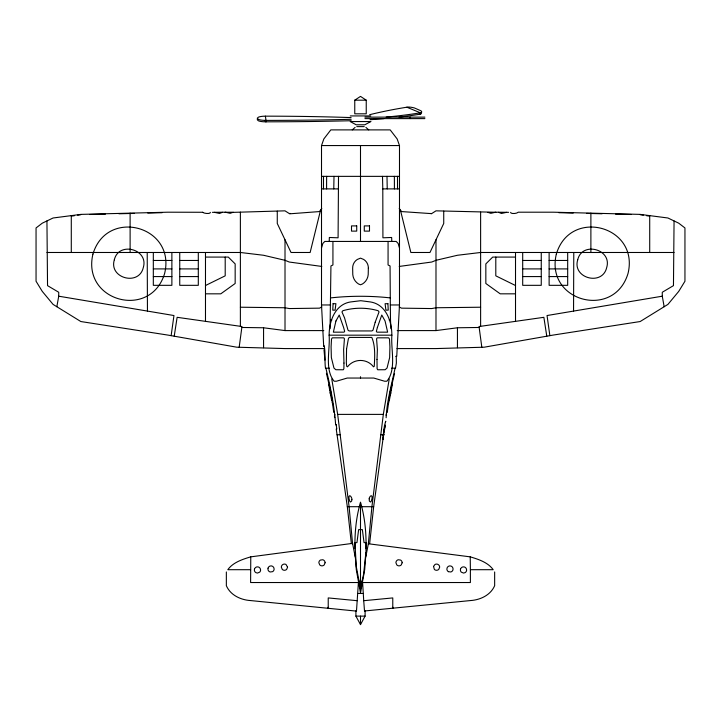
<?xml version="1.0" encoding="UTF-8"?>
<svg xmlns="http://www.w3.org/2000/svg" width="721" height="721" viewBox="0 0 721 721"><rect width="100%" height="100%" fill="white"/><g stroke="black" fill="none" stroke-linecap="round" stroke-linejoin="round"><path stroke-width="1.08" d="M383.788 434.402L383.545 435.574L385.302 425.237M323.477 188.893L323.504 176.357M338.51 176.357L338.086 237.804L329.353 237.479L329.2 241.436M326.577 188.893L326.631 176.357M330.056 328.74L330.939 265.941L332.931 264.995L332.931 241.436M333.769 188.893L334.003 176.357M366.052 548.717C366.331 533.089 364.925 517.345 360.5 502.303C356.075 517.345 354.66 533.089 354.948 548.717M365.98 552.592L364.7 569.689L360.5 592.896L356.3 569.689L355.02 552.592M674.063 220.932L673.459 285.642L662.275 292.266L662.275 296.196L664.158 306.722M333.751 412.358L330.939 392.584L326.424 373.244M358.364 583.19L356.48 611.111L250.773 600.584C240.841 599.998 230.477 595.258 226.349 585.713L226.349 571.951M395.072 368.188C391.656 384.473 386.889 400.939 386.132 417.738M394.549 373.433L390.025 392.774L387.204 412.556M396.262 356.309L396.37 363.06L395.514 368.188L391.548 368.188M573.546 311.084L573.781 252.485M329.109 335.175L329.137 334.625C329.281 320.944 335.121 304.487 350.406 301.973L360.77 300.702L370.594 301.973C385.879 304.505 391.719 320.944 391.863 334.625L391.891 335.175C390.656 348.982 396.712 369.494 386.862 381.229L384.59 381.229L373.766 378.047L347.234 378.047L336.41 381.229L334.138 381.229C324.288 369.494 330.344 348.982 329.109 335.175L391.891 335.175M336.482 424.804L335.635 424.804C334.283 405.626 330.416 386.708 325.883 368.197M324.216 346.702L323.666 345.81L321.512 304.965L321.512 145.561L323.846 138.946L330.813 129.888L390.187 129.888L397.154 138.946L399.488 145.561L399.488 304.965L396.748 356.309L395.82 356.309M494.651 571.951L494.651 585.713C490.523 595.258 480.159 599.998 470.227 600.584L364.529 610.984M383.365 436.385L373.676 506.701L369.666 543.517M368.341 543.868L371.91 506.701L383.329 414.386L389.232 378.994M352.154 543.886L352.308 543.418L352.659 543.868M392.296 384.644L389.25 400.903M239.174 347.243L241.968 326.532L177.132 317.312L174.221 336.202M383.987 430.906L384.257 428.914M384.059 431.879L384.455 428.932M171.138 335.662L173.959 315.537L58.725 296.196L58.725 292.266L47.541 285.642L46.937 220.932M391.485 388.601L391.179 390.611M392.936 607.244L392.774 608.299L392.774 597.925L363.717 600.701L364.52 611.111M384.599 428.094L385.194 425.237M56.842 306.722L58.725 296.196M365.772 557.072L368.332 543.886M399.101 117.09A673.829 174.401 15 0 0 420.019 114.215L420.388 112.827A8.156 2.109 15 0 0 420.929 110.791L414.386 107.943A8.156 2.109 15 0 0 407.284 107.132L406.842 107.204A857.756 222.005 15 0 0 369.639 114.702M289.716 213.813L319.556 211.568L320.566 210.135L310.138 252.485L291.032 252.485L277.27 223.465L277.27 211.145M321.512 247.961L322.837 243.473L324.801 241.436L396.199 241.436L398.163 243.473L399.488 247.961M383.076 435.574L383.383 434.727M368.413 543.769L470.227 556.855C478.483 559.289 488.081 562.452 493.191 569.698L470.389 569.698L470.227 556.855M388.268 403.886L388.709 402.733M358.247 582.532L250.611 582.532L250.773 556.855L352.308 543.409M355.904 610.723L355.904 616.122L360.5 624.611L365.096 616.122L365.096 610.723M385.365 422.344L385.753 421.235L384.428 425.868L382.662 439.576L383.329 439.116M323.666 345.81L324.225 345.783C325.694 353.272 324.468 361.275 325.486 368.188L329.452 368.188M222.438 212.298L219.544 213.461L214.434 212.325M233.063 212.371L285.011 210.838L289.247 213.542L290.293 213.461M510.63 212.344C510.234 213.957 516.578 213.939 518.273 212.199L553.331 212.199L640.158 214.389L667.934 217.994L678.722 223.177L684.95 227.953L684.95 281.244L678.722 291.401L667.934 304.397L640.158 321.539L553.331 335.049L484.215 347.198L435.989 348.576L397.001 348.576M320.566 210.135L321.782 208.441M385.951 415.107L386.528 414.341M202.637 212.307C204.295 213.686 210.793 214.065 210.37 212.344M352.227 129.888L355.083 127.428M354.759 100.183L360.5 96.389L366.241 100.183L366.241 113.81L354.759 113.81L354.759 100.183L366.241 100.183M257.748 119.01L257.235 119.704L258.325 120.758A8.156 2.109 0 0 0 265.391 121.813L266.211 121.813A857.756 222.005 0 0 0 351.163 120.722M321.782 306.903L319.556 308.155L289.247 308.561L285.011 307.759L240.381 307.218M205.485 285.525L225.204 275.837L225.204 257.082M250.773 556.855C242.517 559.289 232.919 562.452 227.809 569.698L250.611 569.698M330.714 297.899C350.379 295.736 370.621 295.736 390.286 297.899M662.275 296.196L547.041 315.537L549.862 335.662M72.352 216.021L74.47 215.696M77.661 215.2L80.842 214.705M397.208 330.588L435.989 330.588L457.438 327.776L479.159 327.469M495.859 212.271L435.989 210.838L431.753 213.542L429.671 213.506L401.444 211.568L400.434 210.135L410.862 252.485L429.968 252.485L443.73 223.465L443.73 211.145M89.801 214.488L105.482 214.101M118.92 213.767L134.53 213.389M147.787 213.055L162.144 212.704M480.619 307.218L435.989 307.759L431.753 308.561L401.444 308.155L399.218 306.903M225.141 212.271L233.198 212.235L230.161 213.317L225.312 212.199L212.398 212.334M350.208 115.928L370.792 115.928M364.925 117.135L424.885 117.135M364.925 118.614L424.885 118.614M351.136 117.577A673.829 174.401 0 0 0 265.391 116.162A8.156 2.109 0 0 0 258.325 117.217L257.235 118.271L258.325 119.326A8.156 2.109 0 0 0 265.391 120.389L266.211 120.389A857.756 222.005 0 0 0 351.163 119.289M356.787 126.617L364.213 126.617M321.512 145.561L399.488 145.561M321.512 176.357L399.488 176.357M321.512 188.893L338.203 188.893M382.49 176.357L382.797 188.893L399.488 188.893M202.772 212.271L167.669 212.199L80.842 214.389L53.066 217.994L42.278 223.177L36.05 227.953L36.05 281.244L42.278 291.401L53.066 304.397L80.842 321.539L167.669 335.049L236.785 347.198L285.011 348.576L323.999 348.576M46.937 252.485L240.381 252.485L263.562 255.27L285.011 260.299L289.247 262.029L321.782 266.437M674.063 252.485L480.619 252.485L457.438 255.27L435.989 260.299L431.753 262.029L399.218 266.437M205.485 257.082L228.296 257.082L235.163 263.904L235.163 283.488L220.797 293.826L205.485 293.826M515.515 257.082L492.704 257.082L485.837 263.904L485.837 283.488L500.203 293.826L515.515 293.826M153.321 260.461L171.877 260.461M179.745 260.461L198.302 260.461M522.698 260.461L541.255 260.461M549.123 260.461L567.679 260.461M153.321 268.906L171.877 268.906M179.745 268.906L198.302 268.906M522.698 268.906L541.255 268.906M549.123 268.906L567.679 268.906M153.321 276.576L171.877 276.576M179.745 276.576L198.302 276.576M522.698 276.576L541.255 276.576M549.123 276.576L567.679 276.576M321.512 304.965L330.669 304.965M388.069 241.436L388.069 264.995L390.061 265.941L390.331 304.965L399.488 304.965M330.506 320.07L331.795 320.07M241.841 327.469L263.562 327.776L285.011 330.588L323.792 330.588M324.91 360.121L323.999 349.784M331.768 378.994L337.671 414.386L383.329 414.386M337.049 434.754L340.195 434.754M380.805 434.754L383.951 434.754M336.193 424.804L336.824 429.049L336.238 429.049L347.324 506.701L359.373 506.701M361.627 506.701L373.676 506.701M358.49 579.963L360.5 586.155L362.51 579.963M362.753 582.532L470.389 582.532L470.389 569.698M357.706 593.464L363.294 593.464L363.717 600.701M355.904 616.122L365.096 616.122M389.205 320.07L390.494 320.07L390.944 328.74M508.602 212.334L495.688 212.199L490.839 213.317L487.937 212.371M558.856 212.704L573.213 213.055M586.47 213.389L602.08 213.767M615.518 214.101L631.199 214.488M357.283 600.701L328.226 597.925L328.226 608.299L328.064 607.244M640.158 214.705L643.339 215.2M646.53 215.696L648.648 216.021M430.707 213.461L431.284 213.813M406.842 107.204L420.388 112.827A673.829 174.401 15 0 1 386.168 117.09M448.426 571.663L450.787 571.978A3.109 3.109 0 0 0 452.986 569.779L452.986 568.184A3.109 3.1 3.6 0 0 447.29 567.418L446.876 568.977A3.109 3.109 0 0 0 448.426 571.672M515.515 285.525L495.796 275.837L495.796 257.082M365.917 127.428L368.773 129.888M506.566 212.325L501.455 213.461L498.562 212.298M332.723 403.733L332.255 402.543M334.436 414.151L335.022 414.917M399.218 208.441L400.434 210.135M368.719 543.472L368.846 543.886M352.668 543.886L355.228 557.072M334.841 417.549L334.409 416.224M331.714 400.714L328.668 384.455M265.391 116.162L266.211 121.813M329.785 390.421L329.479 388.412M546.779 336.202L543.868 317.312L479.032 326.532L481.826 347.243M337.671 414.386L349.09 506.701L352.587 543.769M347.324 506.701L351.334 543.517M363.294 593.464L362.636 583.19M147.454 311.084L147.219 252.485M391.8 241.436L391.647 237.479L382.914 237.804L382.797 188.893M386.997 176.357L387.231 188.893M390.331 304.965L390.494 320.07M394.369 176.357L394.423 188.893M397.496 176.357L397.523 188.893M649.711 215.633L649.711 252.485M590.887 213.146L590.887 252.485M567.679 252.485L567.679 285.327L549.123 285.327L549.123 252.485M541.255 252.485L541.255 285.327L522.698 285.327L522.698 252.485M515.515 252.485L515.515 321.341M480.619 212.136L480.619 326.307M457.438 327.776L457.438 347.729M435.989 239.805L435.989 330.588M410.132 117.135L410.132 118.614M360.5 145.561L360.5 241.436M360.5 376.723L360.5 378.047M360.5 502.303L360.5 593.464M360.5 616.122L360.5 624.611M285.011 239.805L285.011 330.588M265.391 120.389L265.391 121.813M263.562 327.776L263.562 347.729M240.381 212.136L240.381 326.307M205.485 252.485L205.485 321.341M198.302 252.485L198.302 285.327L179.745 285.327L179.745 252.485M171.877 252.485L171.877 285.327L153.321 285.327L153.321 252.485M130.113 213.146L130.113 252.485M71.289 215.633L71.289 252.485M421.217 112.882A8.156 2.109 15 0 1 420.019 114.215M383.978 118.632A673.829 174.401 15 0 1 370.044 119.713M330.597 394.748A8.688 0.685 79.3 0 1 330.164 392.584M390.8 392.774A8.688 0.685 -79.3 0 1 390.367 394.937M377.002 359.409L377.11 368.701L377.696 369.774L385.14 369.729L387.042 368.061L389.655 357.535L389.908 346.855L389.493 339.104L388.727 337.825L377.236 337.825L376.578 338.735L377.371 349.568L377.002 359.409M343.962 363.06L343.89 368.701L343.304 369.774L335.86 369.729L333.958 368.061L331.345 357.535L331.092 346.855L331.507 339.104L332.273 337.825L343.764 337.825L344.422 338.735L343.629 349.568L343.962 363.06M346.558 348.991L346.341 363.06L346.747 366.358L347.513 366.818C353.957 358.337 367.043 358.337 373.487 366.818L374.253 366.358C374.758 356.868 375.533 346.233 371.82 337.428L349.18 337.428L348.387 338.78L346.558 348.991M333.093 303.694L332.76 310.147L335.103 310.147L335.905 303.694L333.093 303.694M354.93 542.634L356.291 566.661L360.5 588.832L363.627 574.069L365.953 551.853L366.07 542.634L364.051 542.634L362.366 529.638L358.634 529.638L356.949 542.634L354.93 542.634M368.341 268.275L368.206 274.647A12.329 12.212 81.7 0 1 362.51 283.957L360.5 284.777L358.49 283.957A12.329 12.212 -81.7 0 1 352.785 274.647L352.659 268.275A9.896 9.797 -81.7 0 1 357.301 259.452L360.5 258.145L363.708 259.452A9.896 9.797 81.7 0 1 368.35 268.275M351.875 499.617L351.659 501.059L350.568 502.005A3.614 1.1 81.5 0 1 349.694 501.059L349.045 498.779A3.055 0.928 81.5 0 1 349.009 496.499C349.946 494.02 352.299 498.256 351.875 499.617M369.206 498.779L369.341 501.059L370.432 502.005A3.614 1.1 -81.5 0 0 371.306 501.059L371.955 498.779A3.055 0.928 -81.5 0 0 371.991 496.499C371.351 494.164 369.026 497.571 369.206 498.779M92.937 254.098C81.608 301.477 150.797 320.025 164.667 273.322C176.005 225.943 106.816 207.405 92.937 254.098M114.324 259.83C108.637 278.243 139.009 286.381 143.29 267.59C148.977 249.178 118.604 241.039 114.324 259.83M254.477 569.148L254.369 569.95A3.109 3.109 0 0 0 255.928 572.645L257.478 573.06L259.677 572.15A3.109 3.109 0 0 0 260.596 569.95L260.173 568.391A3.109 3.1 -3.6 0 0 254.783 568.391L254.477 569.148M268.014 568.184L268.014 569.779A3.109 3.109 0 0 0 270.213 571.978L272.574 571.663A3.109 3.109 0 0 0 274.124 568.977L273.71 567.418A3.109 3.1 -3.6 0 0 268.014 568.166M287.562 567.193L286.652 569.392A3.109 3.109 0 0 1 282.253 569.392L281.343 567.193A3.118 3.109 -3.6 0 1 282.253 564.994L282.893 564.498A3.118 3.109 -3.6 0 1 286.03 564.498L287.562 567.193M325.081 562.759L324.171 564.958A3.109 3.109 0 0 1 319.773 564.958L318.862 562.759A3.118 3.109 -3.7 0 1 320.421 560.064L322.783 559.748A3.118 3.109 -3.7 0 1 325.099 562.75M402.138 562.759L401.227 564.958A3.109 3.109 0 0 1 396.829 564.958L395.919 562.759A3.118 3.109 3.7 0 1 398.217 559.748L400.579 560.064A3.118 3.109 3.7 0 1 402.147 562.759M433.546 566.391L434.348 569.392A3.109 3.109 0 0 0 438.747 569.392L439.657 567.193A3.1 3.1 3.7 0 0 438.756 564.994L438.107 564.498A3.1 3.1 3.7 0 0 434.997 564.498L433.546 566.391M460.512 569.148L460.404 569.95A3.109 3.109 0 0 0 461.314 572.15L463.522 573.06L465.072 572.645A3.109 3.109 0 0 0 466.631 569.95L466.208 568.391A3.109 3.1 3.6 0 0 460.827 568.391L460.512 569.148M556.333 254.098C544.995 301.477 614.184 320.025 628.063 273.322C639.392 225.943 570.203 207.405 556.333 254.098M577.71 259.83C572.023 278.243 602.395 286.381 606.676 267.59C612.363 249.178 581.991 241.039 577.71 259.83M335.932 320.998L333.363 332.165L344.016 332.165L344.647 331.372L343.629 327.541L339.23 315.05L335.932 320.998M375.199 322.206L372.982 330.2L371.91 330.939L349.09 330.939L348.018 330.2L344.575 317.97L341.952 311.914L342.872 310.715C354.299 307.398 366.701 307.398 378.128 310.715L379.048 311.914L375.199 322.206M377.371 327.541L376.353 331.372L376.984 332.165L387.637 332.165L385.068 320.998L381.769 315.05L377.371 327.541M370.792 121.561L364.826 124.787L356.174 124.787L350.208 121.561L370.792 121.561M356.724 225.907L351.506 225.907L351.506 231.117L356.724 231.117L356.724 225.907M369.494 225.907L364.276 225.907L364.276 231.117L369.494 231.117L369.494 225.907M387.907 303.694L385.095 303.694L385.897 310.147L388.24 310.147L387.907 303.694"/></g></svg>
